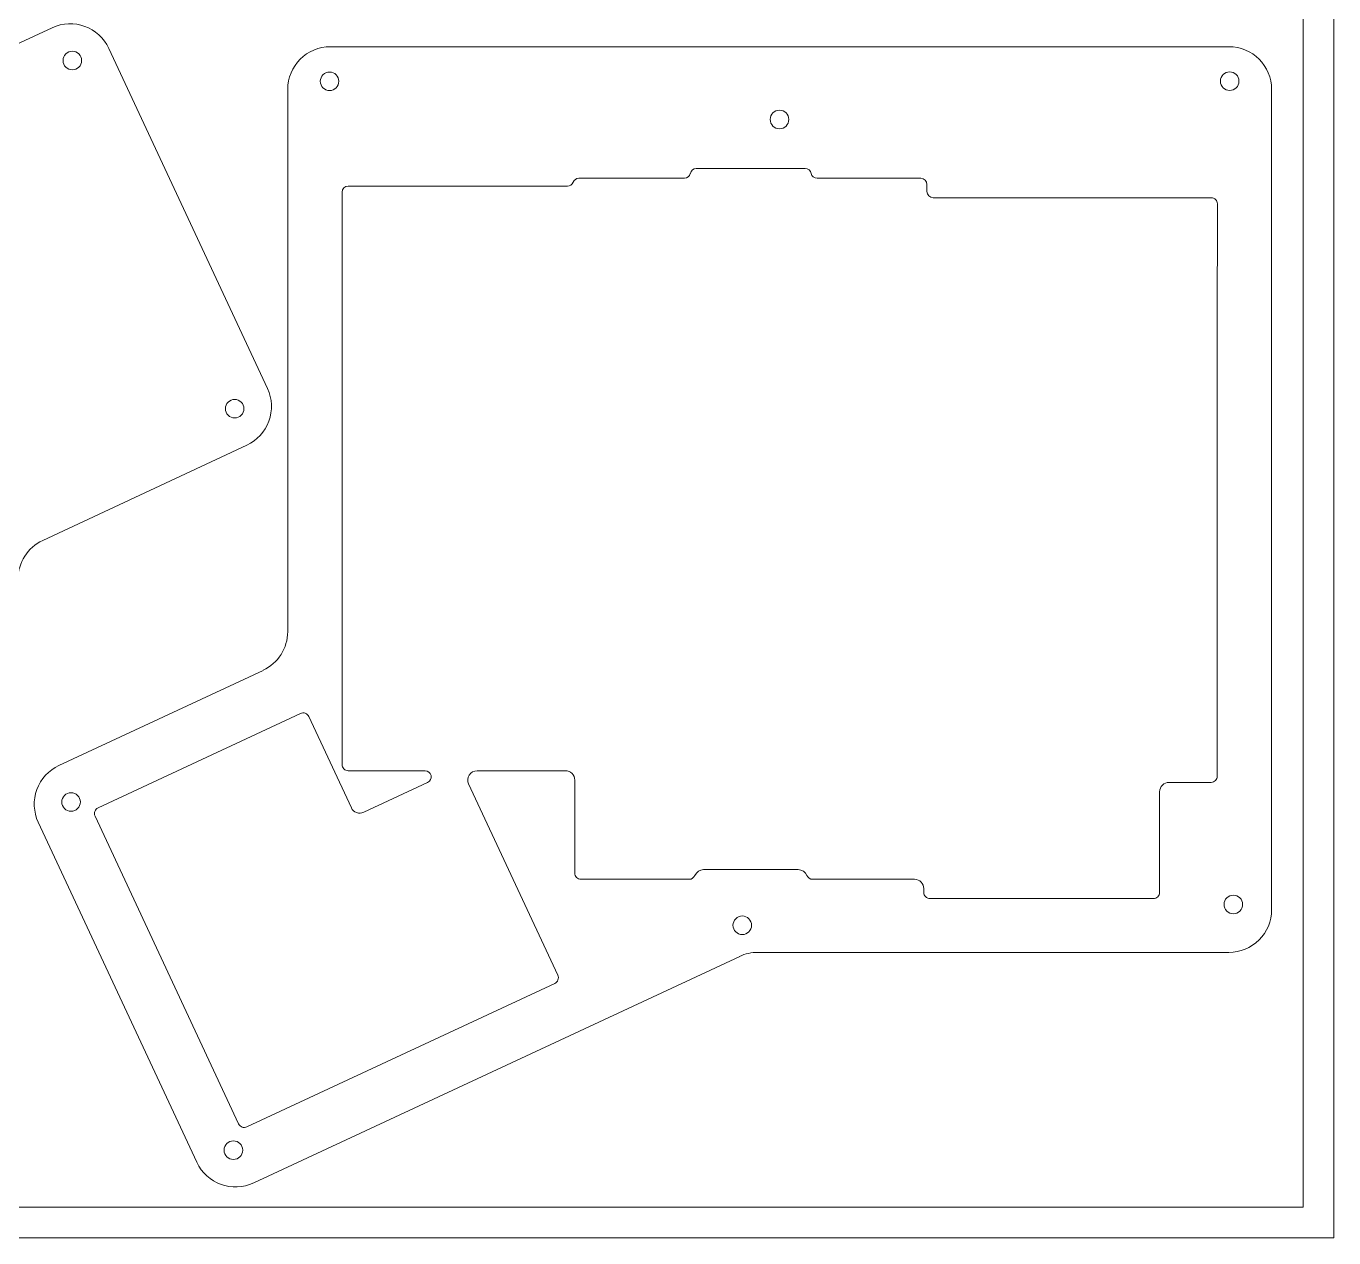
# Model space of a CAD drawing. Header units: millimetres. Extents: x -285 to 1112, y -5 to 442.
# Drawn here: x 580.9 to 795, y -5 to 193.4 of the extents above; entities that cross this region are included whole.
import ezdxf

# ---------------------------------------------------------------- set-up
doc = ezdxf.new("R2010")
doc.units = ezdxf.units.MM
doc.header["$MEASUREMENT"] = 0
doc.layers.get('0').update_dxf_attribs({"lineweight": 0, "true_color": 0xf6921e})
doc.layers.add('Cutting lines', color=5, linetype='Continuous', lineweight=0)

msp = doc.modelspace()

# ---------------------------------------------------------------- linework, layer by layer
at = {"lineweight": 0}
for points in [[(-5, -5), (795, -5), (795, 389), (-5, 389)], [(0, 0), (790, 0), (790, 384), (0, 384)]]:
    msp.add_lwpolyline(points, close=True, dxfattribs=at)
at = {"layer": 'Cutting lines', "lineweight": 0}
for p, q in [((505.57, 156.08), (585.13, 193.17)), ((620.4, 134.11), (594.44, 189.79)), ((634.26, 190.08), (630.72, 190.08)), ((670.17, 190.08), (634.26, 190.08)), ((740.05, 190.08), (670.17, 190.08)), ((775.75, 190.08), (740.05, 190.08)), ((777.81, 190.08), (775.75, 190.08)), ((623.72, 183.08), (623.72, 94.29)), ((784.81, 183.08), (784.81, 48.75)), ((690.62, 170.11), (691.64, 170.11)), ((691.64, 170.11), (708.44, 170.11)), ((633.64, 167.25), (633.63, 167.25)), ((633.64, 167.25), (668.6, 167.25)), ((669.52, 167.25), (668.6, 167.25)), ((671.38, 168.52), (672.08, 168.52)), ((671.64, 168.52), (671.64, 168.52)), ((672.08, 168.52), (688.66, 168.52)), ((710.4, 168.52), (714.39, 168.52)), ((714.39, 168.52), (727.38, 168.52)), ((728.38, 166.35), (728.38, 167.52)), ((632.63, 165.41), (632.62, 147.2)), ((632.63, 166.25), (632.63, 165.41)), ((747.81, 165.35), (729.38, 165.35)), ((767.99, 165.35), (747.81, 165.35)), ((774.94, 165.35), (767.99, 165.35)), ((775.94, 162.94), (775.92, 145.31)), ((775.94, 162.94), (775.94, 164.35)), ((583.6, 109.23), (617.01, 124.8)), ((619.68, 87.94), (586.27, 72.37)), ((582.88, 63.06), (608.85, 7.38)), ((697.72, 41.09), (618.15, 4)), ((777.81, 41.75), (700.67, 41.75))]:
    msp.add_line(p, q, dxfattribs=at)
at = {"layer": 'Cutting lines'}
msp.add_lwpolyline([(775.92, 145.31), (775.92, 70.6, -0.414214), (774.92, 69.6), (768, 69.6, 0.414214), (766.48, 68.07), (766.48, 51.56, -0.414214), (765.46, 50.55), (728.89, 50.55, -0.414214), (727.87, 51.56), (727.87, 52.2, 0.414214), (726.35, 53.72), (709.65, 53.72, -0.305615), (708.71, 54.36, 0.305615), (707.3, 55.31), (691.8, 55.31, 0.305615), (690.39, 54.36, -0.305615), (689.45, 53.72), (671.74, 53.72, -0.414214), (670.72, 54.74), (670.72, 69.98, 0.414214), (669.2, 71.5), (654.72, 71.5, 0.548619), (653.34, 69.34), (667.94, 38.03, -0.414214), (667.44, 36.67), (617.03, 13.17, -0.414214), (615.68, 13.66), (592.17, 64.07, -0.414214), (592.66, 65.42), (625.81, 80.88, -0.414214), (627.16, 80.39), (634.14, 65.43, 0.414214), (636.16, 64.69), (646.63, 69.57, 0.802585), (646.2, 71.5), (633.64, 71.5, -0.414214), (632.62, 72.52), (632.62, 147.2)], format="xyb", dxfattribs=at)
at = {"layer": 'Cutting lines', "lineweight": 0}
for centre in [(588.45, 187.81), (630.57, 184.41), (777.95, 184.43), (704.24, 178.16), (615.03, 130.79), (588.25, 66.38), (778.54, 49.6), (698.14, 46.19), (614.83, 9.36)]:
    msp.add_circle(centre, 1.52, dxfattribs=at)
for centre, radius, start, end in [((588.09, 186.83), 7, 24.9998, 114.9954), ((630.72, 183.08), 7, 90, 180), ((777.81, 183.08), 7, 0, 90), ((688.66, 169.52), 1, 270, 348.0973), ((690.62, 169.11), 1, 90, 168.0973), ((708.44, 169.11), 1, 11.9027, 90), ((710.4, 169.52), 1, 191.9027, 270), ((633.63, 166.25), 1, 90, 179.9997), ((669.52, 168.25), 1, 270, 338.5924), ((671.38, 167.52), 1, 90, 158.5924), ((727.38, 167.52), 1, 0, 90), ((729.38, 166.35), 1, 180, 270), ((774.94, 164.35), 1, 359.9995, 90), ((614.06, 131.15), 7, 294.9981, 24.9998), ((586.56, 102.88), 7, 114.9981, 180), ((616.72, 94.29), 7, 294.9981, 0), ((589.22, 66.02), 7, 114.9981, 204.9998), ((777.81, 48.75), 7, 269.9999, 0), ((700.67, 34.75), 7, 89.9999, 114.9954), ((615.19, 10.34), 7, 204.9998, 294.9954)]:
    msp.add_arc(centre, radius, start, end, dxfattribs=at)

doc.saveas('drawing.dxf')
